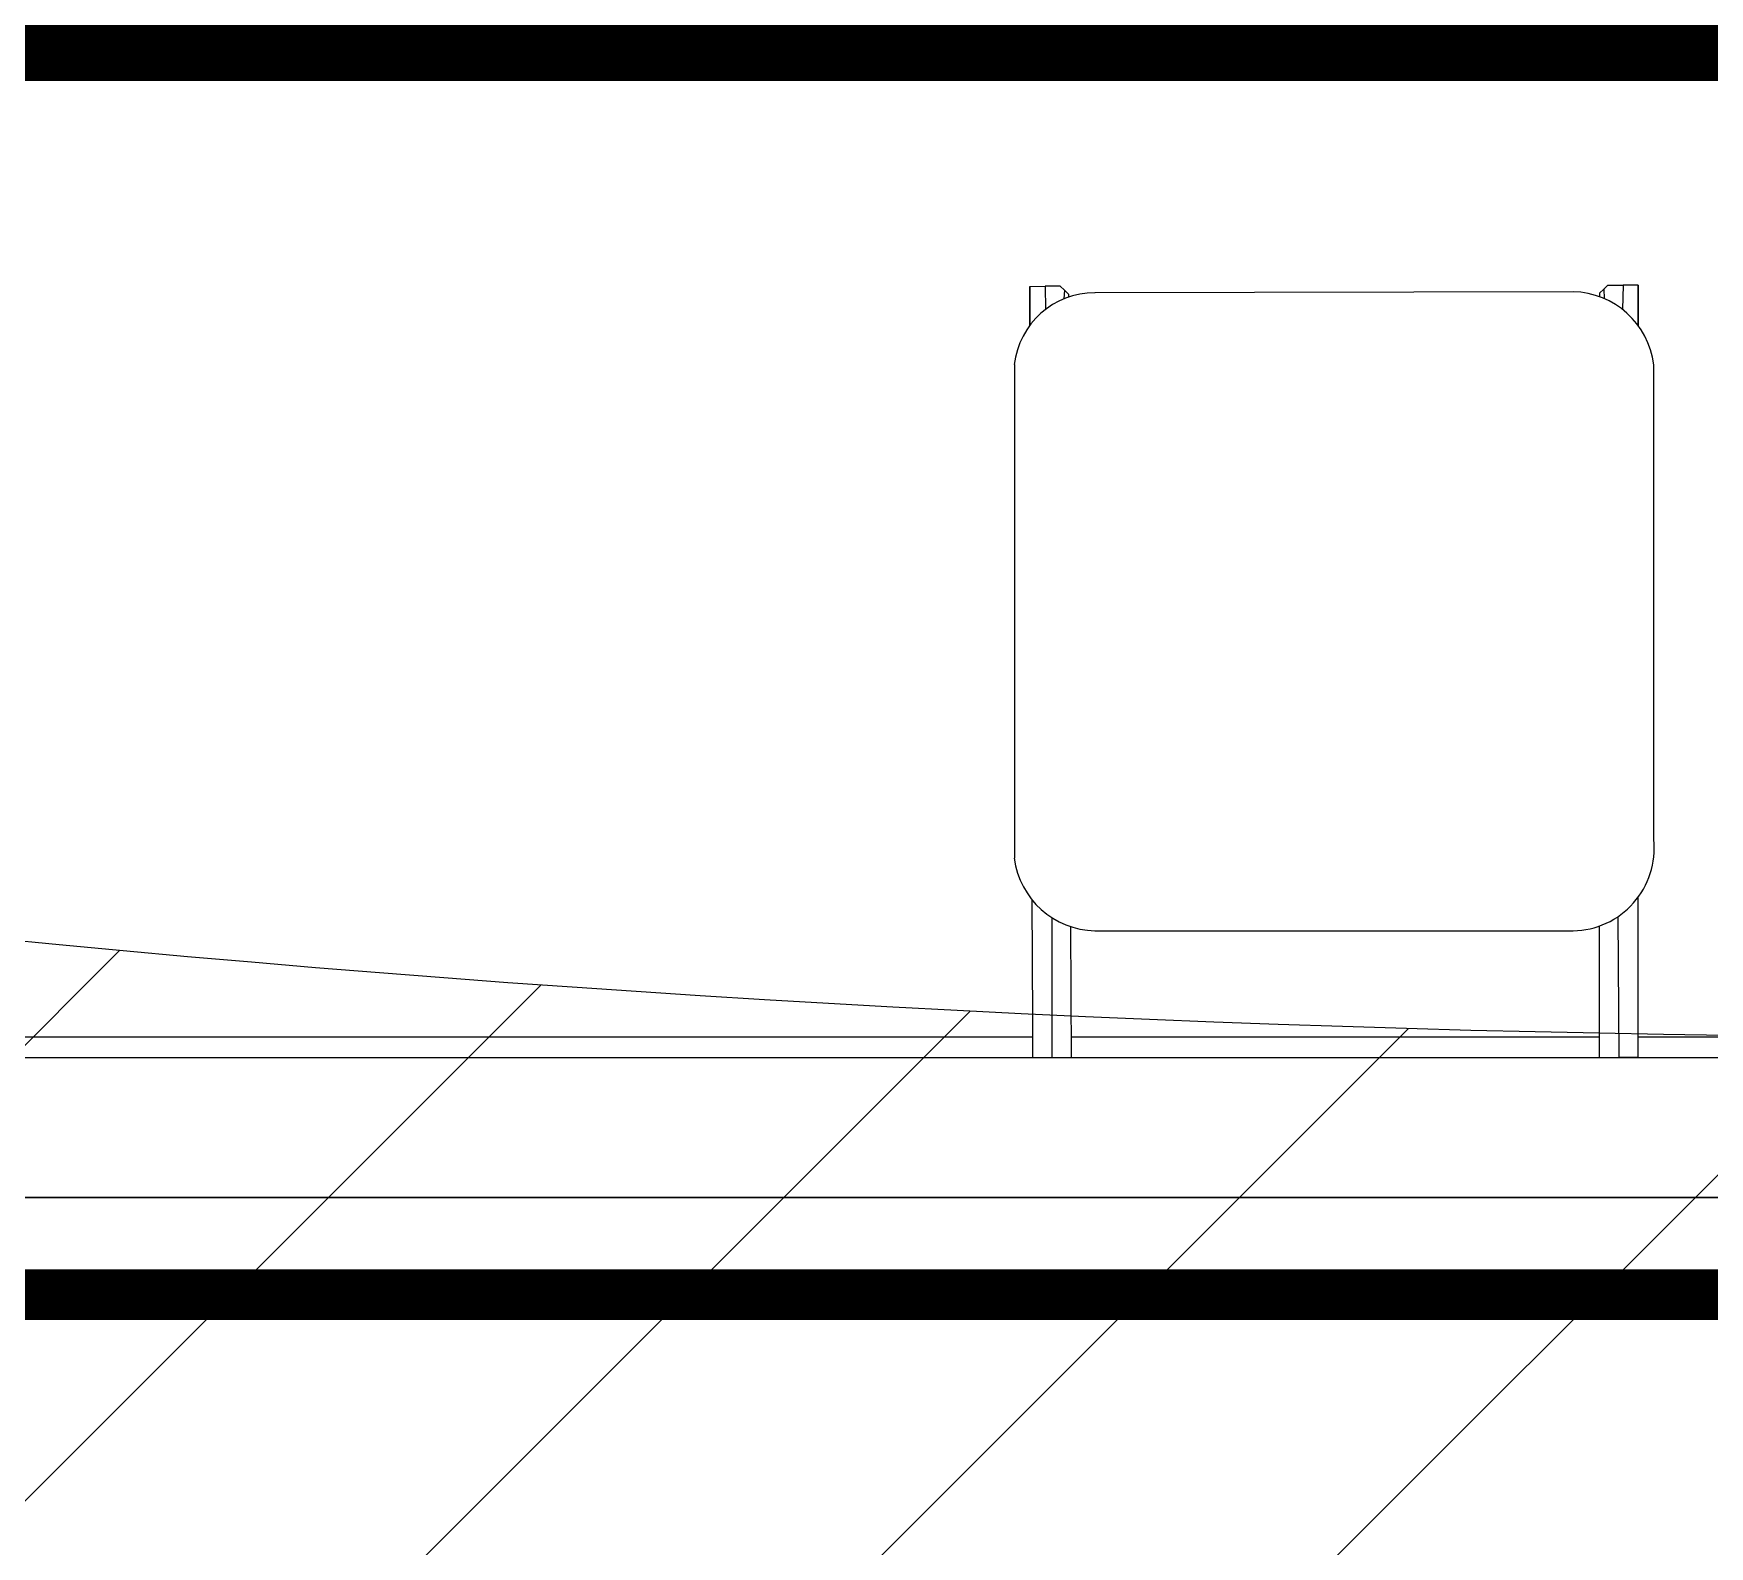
# Model space of a CAD drawing. Header units: millimetres. Extents: x -107267 to 109426, y -98906 to 83910.
# Drawn here: x -19149 to -17498, y -344 to 1147 of the extents above; entities that cross this region are included whole.
import ezdxf

# ---------------------------------------------------------------- set-up
doc = ezdxf.new("R2010")
doc.units = ezdxf.units.MM
doc.linetypes.add('ACAD_ISO10W100', pattern=[18, 12, -3, 0, -3])
doc.linetypes.add('ACAD_ISO12W100', pattern=[21, 12, -3, 0, -3, 0, -3])
for name, color, linetype in [('00 - ZONA DE PROTEÇÃO', 4, 'Continuous'), ('00 - Zona de proteção 2d', 4, 'Continuous'), ('Front View-MISC', 7, 'Continuous'), ('Front View-STEEL', 9, 'Continuous'), ('Top (Plan) View-MISC', 7, 'Continuous')]:
    doc.layers.add(name, color=color, linetype=linetype)
doc.layers.add('000-M3G-MALHA NOVA', color=5, linetype='ACAD_ISO10W100', lineweight=0)
doc.layers.add('00_m3g_spda_ater_cabo50', color=1, linetype='Continuous', lineweight=9)

# ---------------------------------------------------------------- blocks, each defined once
blk = doc.blocks.new('*U366')
at = {"layer": 'Top (Plan) View-MISC', "color": 0, "linetype": 'ByBlock', "lineweight": -2}
for p, q in [((-17631.9, 892.8), (-18103, 891.9)), ((-18182.5, 821), (-18182.5, 334.4)), ((-17552.5, 352.7), (-17552.5, 820.9)), ((-18103.1, 262.8), (-17632, 262.8))]:
    blk.add_line(p, q, dxfattribs=at)
for centre, radius, start, end in [((-18103.1, 811.9), 80, 89.9893, 173.4498), ((-17633.8, 810.9), 81.9, 7.0166, 88.7019), ((-17633.5, 344.3), 81.5, 271.0717, 5.9274), ((-18101.2, 344.8), 82, 187.2803, 268.705)]:
    blk.add_arc(centre, radius, start, end, dxfattribs=at)
blk = doc.blocks.new('*U367')
at = {"layer": 'Top (Plan) View-MISC', "color": 0, "linetype": 'ByBlock', "lineweight": -2}
for p, q in [((-17605.8, 891.4), (-17601.8, 895.4)), ((-17597.8, 899.4), (-17601.8, 895.4)), ((-17601.8, 895.4), (-17601.4, 886.1)), ((-17597.8, 899.4), (-17582.7, 899.4)), ((-17582.7, 899.4), (-17583.2, 875.3)), ((-17567.7, 899.4), (-17582.7, 899.4)), ((-17567.7, 899.4), (-17567.7, 859.3)), ((-17567.7, 899.4), (-17567.7, 859.3)), ((-17567.7, 859.3), (-17567.7, 899.4)), ((-17605.8, 891.4), (-17605.8, 887.9)), ((-17567.7, 176.2), (-17567.7, 296.3)), ((-17567.7, 176.2), (-17567.7, 296.3)), ((-17567.7, 176.2), (-17567.7, 296.3)), ((-17605.8, 138.1), (-17605.8, 267.7)), ((-17586.7, 138.1), (-17587.4, 277.1)), ((-17567.7, 138.1), (-17567.7, 176.2)), ((-17605.8, 138.1), (-17586.7, 138.1)), ((-17567.7, 138.1), (-17586.7, 138.1))]:
    blk.add_line(p, q, dxfattribs=at)
for points in [[(-17605.7, 138.1), (-17605.7, 138.1), (-17605.7, 138.1), (-17605.7, 138.1)], [(-17587.4, 138.1), (-17587.4, 138.1), (-17587.4, 138.1), (-17587.4, 138.1)], [(-17574, 138.1), (-17574, 138.1), (-17574, 138.1), (-17574, 138.1)], [(-17568.4, 138.1), (-17568.4, 138.1), (-17568.4, 138.1), (-17568.4, 138.1)]]:
    blk.add_open_spline(points, degree=3, dxfattribs=at)
blk = doc.blocks.new('*U368')
at = {"layer": 'Top (Plan) View-MISC', "color": 0, "linetype": 'ByBlock', "lineweight": -2}
for p, q in [((-18167.4, 898.1), (-18152.3, 898.2)), ((-18167.4, 898.1), (-18167.2, 859.6)), ((-18167.4, 898.1), (-18167.2, 859.6)), ((-18167.2, 859.6), (-18167.4, 898.1)), ((-18137.3, 898.3), (-18152.3, 898.2)), ((-18152.3, 898.2), (-18151.8, 875.3)), ((-18137.3, 898.3), (-18133.2, 894.3)), ((-18133.2, 894.3), (-18133.6, 885.8)), ((-18129.2, 890.3), (-18133.2, 894.3)), ((-18129.2, 890.3), (-18129.2, 887.5)), ((-18164.4, 175), (-18164.9, 293.2)), ((-18164.4, 175), (-18164.9, 293.2)), ((-18164.4, 175), (-18164.9, 293.2)), ((-18145.2, 138.1), (-18145.1, 275.6)), ((-18126.2, 138.1), (-18126.7, 266.9)), ((-18164.3, 138.1), (-18164.4, 175))]:
    blk.add_line(p, q, dxfattribs=at)
blk = doc.blocks.new('*U482')
at = {"layer": 'Top (Plan) View-MISC', "color": 0, "linetype": 'ByBlock', "lineweight": -2}
blk.add_line((-21187.7, 138.1), (23428.9, 138.1), dxfattribs=at)
blk = doc.blocks.new('*U1067')
at = {"layer": 'Top (Plan) View-MISC', "color": 0, "linetype": 'ByBlock', "lineweight": -2}
for p, q in [((-18164.4, 158.1), (-20964.8, 158.1)), ((-17605.8, 158.1), (-18126.3, 158.1)), ((23207.9, 158.1), (-17567.7, 158.1))]:
    blk.add_line(p, q, dxfattribs=at)
blk = doc.blocks.new('*U1219')
at = {"layer": 'Front View-MISC', "color": 0, "linetype": 'ByBlock', "lineweight": -2}
for p, q in [((-20087.7, 0, 0.9), (-20087.7, 0, 3201.1)), ((-18287.7, 0, 0.9), (-20087.7, 0, 0.9)), ((-20087.7, 0, 3201.1), (-18287.7, 0, 3201.1)), ((-18287.7, 0, 3201.1), (-18287.7, 0, 0.9))]:
    blk.add_line(p, q, dxfattribs=at)
blk = doc.blocks.new('*U1222')
at = {"layer": 'Front View-MISC', "color": 0, "linetype": 'ByBlock', "lineweight": -2}
for p, q in [((-21407.7, 0, 3450), (-13407.5, 0, 3450)), ((-21407.7, 0, 4300), (-13407.5, 0, 4300))]:
    blk.add_line(p, q, dxfattribs=at)
blk = doc.blocks.new('*U1223')
at = {"layer": 'Front View-MISC', "color": 0, "linetype": 'ByBlock', "lineweight": -2}
for p, q in [((-13089.6, 0), (-24352.8, 0)), ((-13089.6, 0, -100), (-24352.8, 0, -100))]:
    blk.add_line(p, q, dxfattribs=at)
blk = doc.blocks.new('*U1244')
at = {"layer": 'Front View-MISC', "color": 0, "linetype": 'ByBlock', "lineweight": -2}
for p, q in [((-20087.7, 0, 0.9), (-18287.7, 0, 0.9)), ((-20087.7, 0, 3202), (-20087.7, 0, 0.9)), ((-18287.7, 0, 3202), (-20087.7, 0, 3202)), ((-20010, 0, 2270.7), (-19235, 0, 2270.7)), ((-20010, 0, 1000.3), (-20010, 0, 2270.7)), ((-19235, 0, 1000.3), (-20010, 0, 1000.3)), ((-20010, 0, 950.3), (-19235, 0, 950.3)), ((-20010, 0, 150.3), (-20010, 0, 950.3)), ((-19235, 0, 150.3), (-20010, 0, 150.3)), ((-20010, 0, 2320.7), (-20010, 0, 3120.7)), ((-19235, 0, 2320.7), (-20010, 0, 2320.7)), ((-20010, 0, 3120.7), (-19235, 0, 3120.7)), ((-19235, 0, 2270.7), (-19235, 0, 1000.3)), ((-19235, 0, 950.3), (-19235, 0, 150.3)), ((-19235, 0, 3120.7), (-19235, 0, 2320.7)), ((-19140.4, 0, 2270.7), (-18365.4, 0, 2270.7)), ((-19140.4, 0, 1000.3), (-19140.4, 0, 2270.7)), ((-18365.4, 0, 1000.3), (-19140.4, 0, 1000.3)), ((-19140.4, 0, 3120.7), (-18365.4, 0, 3120.7)), ((-19140.4, 0, 2320.7), (-19140.4, 0, 3120.7)), ((-18365.4, 0, 2320.7), (-19140.4, 0, 2320.7)), ((-19140.4, 0, 950.3), (-18365.4, 0, 950.3)), ((-19140.4, 0, 150.3), (-19140.4, 0, 950.3)), ((-18365.4, 0, 150.3), (-19140.4, 0, 150.3)), ((-18365.4, 0, 2270.7), (-18365.4, 0, 1000.3)), ((-18365.4, 0, 3120.7), (-18365.4, 0, 2320.7)), ((-18365.4, 0, 950.3), (-18365.4, 0, 150.3)), ((-18287.7, 0, 0.9), (-18287.7, 0, 3202))]:
    blk.add_line(p, q, dxfattribs=at)
blk = doc.blocks.new('*U1245')
at = {"layer": 'Front View-STEEL', "color": 0, "linetype": 'ByBlock', "lineweight": -2}
for p, q in [((-18365.4, 0, 1009.6), (-19140.4, 0, 1009.6)), ((-18365.4, 0, 1019.2), (-19140.4, 0, 1019.2)), ((-18365.4, 0, 1028.7), (-19140.4, 0, 1028.7)), ((-18365.4, 0, 1038.2), (-19140.4, 0, 1038.2)), ((-18365.4, 0, 1047.8), (-19140.4, 0, 1047.8)), ((-18365.4, 0, 1057.3), (-19140.4, 0, 1057.3)), ((-18365.4, 0, 1066.8), (-19140.4, 0, 1066.8)), ((-18365.4, 0, 1076.3), (-19140.4, 0, 1076.3)), ((-18365.4, 0, 1085.8), (-19140.4, 0, 1085.8)), ((-18365.4, 0, 1095.4), (-19140.4, 0, 1095.4)), ((-18365.4, 0, 1104.9), (-19140.4, 0, 1104.9)), ((-18365.4, 0, 1114.4), (-19140.4, 0, 1114.4)), ((-18365.4, 0, 1124), (-19140.4, 0, 1124)), ((-18365.4, 0, 1133.5), (-19140.4, 0, 1133.5)), ((-18365.4, 0, 1143), (-19140.4, 0, 1143)), ((-18365.4, 0, 1152.5), (-19140.4, 0, 1152.5)), ((-18365.4, 0, 1162), (-19140.4, 0, 1162)), ((-18365.4, 0, 1171.6), (-19140.4, 0, 1171.6)), ((-18365.4, 0, 1181.1), (-19140.4, 0, 1181.1)), ((-18365.4, 0, 1190.6), (-19140.4, 0, 1190.6)), ((-18365.4, 0, 1200.2), (-19140.4, 0, 1200.2)), ((-18365.4, 0, 1209.7), (-19140.4, 0, 1209.7)), ((-18365.4, 0, 1219.2), (-19140.4, 0, 1219.2)), ((-18365.4, 0, 1228.7), (-19140.4, 0, 1228.7)), ((-18365.4, 0, 1238.2), (-19140.4, 0, 1238.2)), ((-18365.4, 0, 1247.8), (-19140.4, 0, 1247.8)), ((-18365.4, 0, 1257.3), (-19140.4, 0, 1257.3)), ((-18365.4, 0, 1266.8), (-19140.4, 0, 1266.8)), ((-18365.4, 0, 1276.3), (-19140.4, 0, 1276.3)), ((-18365.4, 0, 1285.9), (-19140.4, 0, 1285.9)), ((-18365.4, 0, 1295.4), (-19140.4, 0, 1295.4)), ((-18365.4, 0, 1304.9), (-19140.4, 0, 1304.9)), ((-18365.4, 0, 1314.5), (-19140.4, 0, 1314.5)), ((-18365.4, 0, 1324), (-19140.4, 0, 1324)), ((-18365.4, 0, 1333.5), (-19140.4, 0, 1333.5)), ((-18365.4, 0, 1343), (-19140.4, 0, 1343)), ((-18365.4, 0, 1352.5), (-19140.4, 0, 1352.5)), ((-18365.4, 0, 1362.1), (-19140.4, 0, 1362.1)), ((-18365.4, 0, 1371.6), (-19140.4, 0, 1371.6)), ((-18365.4, 0, 1381.1), (-19140.4, 0, 1381.1)), ((-18365.4, 0, 1390.7), (-19140.4, 0, 1390.7)), ((-18365.4, 0, 1400.2), (-19140.4, 0, 1400.2)), ((-18365.4, 0, 1409.7), (-19140.4, 0, 1409.7)), ((-18365.4, 0, 1419.2), (-19140.4, 0, 1419.2)), ((-18365.4, 0, 1428.8), (-19140.4, 0, 1428.8)), ((-18365.4, 0, 1438.3), (-19140.4, 0, 1438.3)), ((-18365.4, 0, 1447.8), (-19140.4, 0, 1447.8)), ((-18365.4, 0, 1457.3), (-19140.4, 0, 1457.3)), ((-18365.4, 0, 1466.8), (-19140.4, 0, 1466.8)), ((-18365.4, 0, 1476.4), (-19140.4, 0, 1476.4)), ((-18365.4, 0, 1485.9), (-19140.4, 0, 1485.9)), ((-18365.4, 0, 1495.4), (-19140.4, 0, 1495.4)), ((-18365.4, 0, 1505), (-19140.4, 0, 1505)), ((-18365.4, 0, 1514.5), (-19140.4, 0, 1514.5)), ((-18365.4, 0, 1524), (-19140.4, 0, 1524)), ((-18365.4, 0, 1533.5), (-19140.4, 0, 1533.5)), ((-18365.4, 0, 1543), (-19140.4, 0, 1543)), ((-18365.4, 0, 1552.6), (-19140.4, 0, 1552.6)), ((-18365.4, 0, 1562.1), (-19140.4, 0, 1562.1)), ((-18365.4, 0, 1571.6), (-19140.4, 0, 1571.6)), ((-18365.4, 0, 1581.2), (-19140.4, 0, 1581.2)), ((-18365.4, 0, 1590.7), (-19140.4, 0, 1590.7)), ((-18365.4, 0, 1600.2), (-19140.4, 0, 1600.2)), ((-18365.4, 0, 1609.7), (-19140.4, 0, 1609.7)), ((-18365.4, 0, 1619.2), (-19140.4, 0, 1619.2)), ((-18365.4, 0, 1628.8), (-19140.4, 0, 1628.8)), ((-18365.4, 0, 1638.3), (-19140.4, 0, 1638.3)), ((-18365.4, 0, 1647.8), (-19140.4, 0, 1647.8)), ((-18365.4, 0, 1657.3), (-19140.4, 0, 1657.3)), ((-18365.4, 0, 1666.9), (-19140.4, 0, 1666.9)), ((-18365.4, 0, 1676.4), (-19140.4, 0, 1676.4)), ((-18365.4, 0, 1685.9), (-19140.4, 0, 1685.9)), ((-18365.4, 0, 1695.5), (-19140.4, 0, 1695.5)), ((-18365.4, 0, 1705), (-19140.4, 0, 1705)), ((-18365.4, 0, 1714.5), (-19140.4, 0, 1714.5)), ((-18365.4, 0, 1724), (-19140.4, 0, 1724)), ((-18365.4, 0, 1733.5), (-19140.4, 0, 1733.5)), ((-18365.4, 0, 1743.1), (-19140.4, 0, 1743.1)), ((-18365.4, 0, 1752.6), (-19140.4, 0, 1752.6)), ((-18365.4, 0, 1762.1), (-19140.4, 0, 1762.1)), ((-18365.4, 0, 1771.7), (-19140.4, 0, 1771.7)), ((-18365.4, 0, 1781.2), (-19140.4, 0, 1781.2)), ((-18365.4, 0, 1790.7), (-19140.4, 0, 1790.7)), ((-18365.4, 0, 1800.2), (-19140.4, 0, 1800.2)), ((-18365.4, 0, 1809.8), (-19140.4, 0, 1809.8)), ((-18365.4, 0, 1819.3), (-19140.4, 0, 1819.3)), ((-18365.4, 0, 1828.8), (-19140.4, 0, 1828.8)), ((-18365.4, 0, 1838.3), (-19140.4, 0, 1838.3)), ((-18365.4, 0, 1847.8), (-19140.4, 0, 1847.8)), ((-18365.4, 0, 1857.4), (-19140.4, 0, 1857.4)), ((-18365.4, 0, 1866.9), (-19140.4, 0, 1866.9)), ((-18365.4, 0, 1876.4), (-19140.4, 0, 1876.4)), ((-18365.4, 0, 1886), (-19140.4, 0, 1886)), ((-18365.4, 0, 1895.5), (-19140.4, 0, 1895.5)), ((-18365.4, 0, 1905), (-19140.4, 0, 1905)), ((-18365.4, 0, 1914.5), (-19140.4, 0, 1914.5)), ((-18365.4, 0, 1924), (-19140.4, 0, 1924)), ((-18365.4, 0, 1933.6), (-19140.4, 0, 1933.6)), ((-18365.4, 0, 1943.1), (-19140.4, 0, 1943.1)), ((-18365.4, 0, 1952.6), (-19140.4, 0, 1952.6)), ((-18365.4, 0, 1962.2), (-19140.4, 0, 1962.2)), ((-18365.4, 0, 1971.7), (-19140.4, 0, 1971.7)), ((-18365.4, 0, 1981.2), (-19140.4, 0, 1981.2)), ((-18365.4, 0, 1990.7), (-19140.4, 0, 1990.7)), ((-18365.4, 0, 2000.2), (-19140.4, 0, 2000.2)), ((-18365.4, 0, 2009.8), (-19140.4, 0, 2009.8)), ((-18365.4, 0, 2019.3), (-19140.4, 0, 2019.3)), ((-18365.4, 0, 2028.8), (-19140.4, 0, 2028.8)), ((-18365.4, 0, 2038.3), (-19140.4, 0, 2038.3)), ((-18365.4, 0, 2047.9), (-19140.4, 0, 2047.9)), ((-18365.4, 0, 2057.4), (-19140.4, 0, 2057.4)), ((-18365.4, 0, 2066.9), (-19140.4, 0, 2066.9)), ((-18365.4, 0, 2076.4), (-19140.4, 0, 2076.4)), ((-18365.4, 0, 2086), (-19140.4, 0, 2086)), ((-18365.4, 0, 2095.5), (-19140.4, 0, 2095.5)), ((-18365.4, 0, 2105), (-19140.4, 0, 2105)), ((-18365.4, 0, 2114.6), (-19140.4, 0, 2114.6)), ((-18365.4, 0, 2124.1), (-19140.4, 0, 2124.1)), ((-18365.4, 0, 2133.6), (-19140.4, 0, 2133.6)), ((-18365.4, 0, 2143.1), (-19140.4, 0, 2143.1)), ((-18365.4, 0, 2152.7), (-19140.4, 0, 2152.7)), ((-18365.4, 0, 2162.2), (-19140.4, 0, 2162.2)), ((-18365.4, 0, 2171.7), (-19140.4, 0, 2171.7)), ((-18365.4, 0, 2181.2), (-19140.4, 0, 2181.2)), ((-18365.4, 0, 2190.8), (-19140.4, 0, 2190.8)), ((-18365.4, 0, 2200.3), (-19140.4, 0, 2200.3)), ((-18365.4, 0, 2209.8), (-19140.4, 0, 2209.8)), ((-18365.4, 0, 2219.3), (-19140.4, 0, 2219.3)), ((-18365.4, 0, 2228.8), (-19140.4, 0, 2228.8)), ((-18365.4, 0, 2238.4), (-19140.4, 0, 2238.4)), ((-18365.4, 0, 2247.9), (-19140.4, 0, 2247.9)), ((-18365.4, 0, 2257.4), (-19140.4, 0, 2257.4)), ((-18365.4, 0, 2266.9), (-19140.4, 0, 2266.9)), ((-19135.7, 0, 1000.3), (-19135.7, 0, 2270.7)), ((-19126.2, 0, 1000.3), (-19126.2, 0, 2270.7)), ((-19116.7, 0, 1000.3), (-19116.7, 0, 2270.7)), ((-19107.2, 0, 1000.3), (-19107.2, 0, 2270.7)), ((-19097.6, 0, 1000.3), (-19097.6, 0, 2270.7)), ((-19088.1, 0, 1000.3), (-19088.1, 0, 2270.7)), ((-19078.6, 0, 1000.3), (-19078.6, 0, 2270.7)), ((-19069, 0, 1000.3), (-19069, 0, 2270.7)), ((-19059.5, 0, 1000.3), (-19059.5, 0, 2270.7)), ((-19050, 0, 1000.3), (-19050, 0, 2270.7)), ((-19040.5, 0, 1000.3), (-19040.5, 0, 2270.7)), ((-19031, 0, 1000.3), (-19031, 0, 2270.7)), ((-19021.4, 0, 1000.3), (-19021.4, 0, 2270.7)), ((-19011.9, 0, 1000.3), (-19011.9, 0, 2270.7)), ((-19002.4, 0, 1000.3), (-19002.4, 0, 2270.7)), ((-18992.8, 0, 1000.3), (-18992.8, 0, 2270.7)), ((-18983.3, 0, 1000.3), (-18983.3, 0, 2270.7)), ((-18973.8, 0, 1000.3), (-18973.8, 0, 2270.7)), ((-18964.3, 0, 1000.3), (-18964.3, 0, 2270.7)), ((-18954.8, 0, 1000.3), (-18954.8, 0, 2270.7)), ((-18945.2, 0, 1000.3), (-18945.2, 0, 2270.7)), ((-18935.7, 0, 1000.3), (-18935.7, 0, 2270.7)), ((-18926.2, 0, 1000.3), (-18926.2, 0, 2270.7)), ((-18916.7, 0, 1000.3), (-18916.7, 0, 2270.7)), ((-18907.1, 0, 1000.3), (-18907.1, 0, 2270.7)), ((-18897.6, 0, 1000.3), (-18897.6, 0, 2270.7)), ((-18888.1, 0, 1000.3), (-18888.1, 0, 2270.7)), ((-18878.5, 0, 1000.3), (-18878.5, 0, 2270.7)), ((-18869, 0, 1000.3), (-18869, 0, 2270.7)), ((-18859.5, 0, 1000.3), (-18859.5, 0, 2270.7)), ((-18850, 0, 1000.3), (-18850, 0, 2270.7)), ((-18840.5, 0, 1000.3), (-18840.5, 0, 2270.7)), ((-18830.9, 0, 1000.3), (-18830.9, 0, 2270.7)), ((-18821.4, 0, 1000.3), (-18821.4, 0, 2270.7)), ((-18811.9, 0, 1000.3), (-18811.9, 0, 2270.7)), ((-18802.3, 0, 1000.3), (-18802.3, 0, 2270.7)), ((-18792.8, 0, 1000.3), (-18792.8, 0, 2270.7)), ((-18783.3, 0, 1000.3), (-18783.3, 0, 2270.7)), ((-18773.8, 0, 1000.3), (-18773.8, 0, 2270.7)), ((-18764.2, 0, 1000.3), (-18764.2, 0, 2270.7)), ((-18754.7, 0, 1000.3), (-18754.7, 0, 2270.7)), ((-18745.2, 0, 1000.3), (-18745.2, 0, 2270.7)), ((-18735.7, 0, 1000.3), (-18735.7, 0, 2270.7)), ((-18726.2, 0, 1000.3), (-18726.2, 0, 2270.7)), ((-18716.6, 0, 1000.3), (-18716.6, 0, 2270.7)), ((-18707.1, 0, 1000.3), (-18707.1, 0, 2270.7)), ((-18697.6, 0, 1000.3), (-18697.6, 0, 2270.7)), ((-18688, 0, 1000.3), (-18688, 0, 2270.7)), ((-18678.5, 0, 1000.3), (-18678.5, 0, 2270.7)), ((-18669, 0, 1000.3), (-18669, 0, 2270.7)), ((-18659.5, 0, 1000.3), (-18659.5, 0, 2270.7)), ((-18650, 0, 1000.3), (-18650, 0, 2270.7)), ((-18640.4, 0, 1000.3), (-18640.4, 0, 2270.7)), ((-18630.9, 0, 1000.3), (-18630.9, 0, 2270.7)), ((-18621.4, 0, 1000.3), (-18621.4, 0, 2270.7)), ((-18611.8, 0, 1000.3), (-18611.8, 0, 2270.7)), ((-18602.3, 0, 1000.3), (-18602.3, 0, 2270.7)), ((-18592.8, 0, 1000.3), (-18592.8, 0, 2270.7)), ((-18583.3, 0, 1000.3), (-18583.3, 0, 2270.7)), ((-18573.8, 0, 1000.3), (-18573.8, 0, 2270.7)), ((-18564.2, 0, 1000.3), (-18564.2, 0, 2270.7)), ((-18554.7, 0, 1000.3), (-18554.7, 0, 2270.7)), ((-18545.2, 0, 1000.3), (-18545.2, 0, 2270.7)), ((-18535.7, 0, 1000.3), (-18535.7, 0, 2270.7)), ((-18526.1, 0, 1000.3), (-18526.1, 0, 2270.7)), ((-18516.6, 0, 1000.3), (-18516.6, 0, 2270.7)), ((-18507.1, 0, 1000.3), (-18507.1, 0, 2270.7)), ((-18497.5, 0, 1000.3), (-18497.5, 0, 2270.7)), ((-18488, 0, 1000.3), (-18488, 0, 2270.7)), ((-18478.5, 0, 1000.3), (-18478.5, 0, 2270.7)), ((-18469, 0, 1000.3), (-18469, 0, 2270.7)), ((-18459.5, 0, 1000.3), (-18459.5, 0, 2270.7)), ((-18449.9, 0, 1000.3), (-18449.9, 0, 2270.7)), ((-18440.4, 0, 1000.3), (-18440.4, 0, 2270.7)), ((-18430.9, 0, 1000.3), (-18430.9, 0, 2270.7)), ((-18421.3, 0, 1000.3), (-18421.3, 0, 2270.7)), ((-18411.8, 0, 1000.3), (-18411.8, 0, 2270.7)), ((-18402.3, 0, 1000.3), (-18402.3, 0, 2270.7)), ((-18392.8, 0, 1000.3), (-18392.8, 0, 2270.7)), ((-18383.2, 0, 1000.3), (-18383.2, 0, 2270.7)), ((-18373.7, 0, 1000.3), (-18373.7, 0, 2270.7))]:
    blk.add_line(p, q, dxfattribs=at)
blk = doc.blocks.new('*U1246')
at = {"layer": 'Front View-STEEL', "color": 0, "linetype": 'ByBlock', "lineweight": -2}
for p, q in [((-18365.4, 0, 152.4), (-19140.4, 0, 152.4)), ((-18365.4, 0, 161.9), (-19140.4, 0, 161.9)), ((-18365.4, 0, 171.4), (-19140.4, 0, 171.4)), ((-18365.4, 0, 181), (-19140.4, 0, 181)), ((-18365.4, 0, 190.5), (-19140.4, 0, 190.5)), ((-18365.4, 0, 200), (-19140.4, 0, 200)), ((-18365.4, 0, 209.6), (-19140.4, 0, 209.6)), ((-18365.4, 0, 219.1), (-19140.4, 0, 219.1)), ((-18365.4, 0, 228.6), (-19140.4, 0, 228.6)), ((-18365.4, 0, 238.1), (-19140.4, 0, 238.1)), ((-18365.4, 0, 247.7), (-19140.4, 0, 247.7)), ((-18365.4, 0, 257.2), (-19140.4, 0, 257.2)), ((-18365.4, 0, 266.7), (-19140.4, 0, 266.7)), ((-18365.4, 0, 276.2), (-19140.4, 0, 276.2)), ((-18365.4, 0, 285.7), (-19140.4, 0, 285.7)), ((-18365.4, 0, 295.3), (-19140.4, 0, 295.3)), ((-18365.4, 0, 304.8), (-19140.4, 0, 304.8)), ((-18365.4, 0, 314.3), (-19140.4, 0, 314.3)), ((-18365.4, 0, 323.9), (-19140.4, 0, 323.9)), ((-18365.4, 0, 333.4), (-19140.4, 0, 333.4)), ((-18365.4, 0, 342.9), (-19140.4, 0, 342.9)), ((-18365.4, 0, 352.4), (-19140.4, 0, 352.4)), ((-18365.4, 0, 361.9), (-19140.4, 0, 361.9)), ((-18365.4, 0, 371.5), (-19140.4, 0, 371.5)), ((-18365.4, 0, 381), (-19140.4, 0, 381)), ((-18365.4, 0, 390.5), (-19140.4, 0, 390.5)), ((-18365.4, 0, 400.1), (-19140.4, 0, 400.1)), ((-18365.4, 0, 409.6), (-19140.4, 0, 409.6)), ((-18365.4, 0, 419.1), (-19140.4, 0, 419.1)), ((-18365.4, 0, 428.6), (-19140.4, 0, 428.6)), ((-18365.4, 0, 438.1), (-19140.4, 0, 438.1)), ((-18365.4, 0, 447.7), (-19140.4, 0, 447.7)), ((-18365.4, 0, 457.2), (-19140.4, 0, 457.2)), ((-18365.4, 0, 466.7), (-19140.4, 0, 466.7)), ((-18365.4, 0, 476.2), (-19140.4, 0, 476.2)), ((-18365.4, 0, 485.8), (-19140.4, 0, 485.8)), ((-18365.4, 0, 495.3), (-19140.4, 0, 495.3)), ((-18365.4, 0, 504.8), (-19140.4, 0, 504.8)), ((-18365.4, 0, 514.3), (-19140.4, 0, 514.3)), ((-18365.4, 0, 523.9), (-19140.4, 0, 523.9)), ((-18365.4, 0, 533.4), (-19140.4, 0, 533.4)), ((-18365.4, 0, 542.9), (-19140.4, 0, 542.9)), ((-18365.4, 0, 552.4), (-19140.4, 0, 552.4)), ((-18365.4, 0, 562), (-19140.4, 0, 562)), ((-18365.4, 0, 571.5), (-19140.4, 0, 571.5)), ((-18365.4, 0, 581), (-19140.4, 0, 581)), ((-18365.4, 0, 590.5), (-19140.4, 0, 590.5)), ((-18365.4, 0, 600.1), (-19140.4, 0, 600.1)), ((-18365.4, 0, 609.6), (-19140.4, 0, 609.6)), ((-18365.4, 0, 619.1), (-19140.4, 0, 619.1)), ((-18365.4, 0, 628.6), (-19140.4, 0, 628.6)), ((-18365.4, 0, 638.2), (-19140.4, 0, 638.2)), ((-18365.4, 0, 647.7), (-19140.4, 0, 647.7)), ((-18365.4, 0, 657.2), (-19140.4, 0, 657.2)), ((-18365.4, 0, 666.7), (-19140.4, 0, 666.7)), ((-18365.4, 0, 676.3), (-19140.4, 0, 676.3)), ((-18365.4, 0, 685.8), (-19140.4, 0, 685.8)), ((-18365.4, 0, 695.3), (-19140.4, 0, 695.3)), ((-18365.4, 0, 704.8), (-19140.4, 0, 704.8)), ((-18365.4, 0, 714.4), (-19140.4, 0, 714.4)), ((-18365.4, 0, 723.9), (-19140.4, 0, 723.9)), ((-18365.4, 0, 733.4), (-19140.4, 0, 733.4)), ((-18365.4, 0, 742.9), (-19140.4, 0, 742.9)), ((-18365.4, 0, 752.5), (-19140.4, 0, 752.5)), ((-18365.4, 0, 762), (-19140.4, 0, 762)), ((-18365.4, 0, 771.5), (-19140.4, 0, 771.5)), ((-18365.4, 0, 781), (-19140.4, 0, 781)), ((-18365.4, 0, 790.6), (-19140.4, 0, 790.6)), ((-18365.4, 0, 800.1), (-19140.4, 0, 800.1)), ((-18365.4, 0, 809.6), (-19140.4, 0, 809.6)), ((-18365.4, 0, 819.1), (-19140.4, 0, 819.1)), ((-18365.4, 0, 828.7), (-19140.4, 0, 828.7)), ((-18365.4, 0, 838.2), (-19140.4, 0, 838.2)), ((-18365.4, 0, 847.7), (-19140.4, 0, 847.7)), ((-18365.4, 0, 857.2), (-19140.4, 0, 857.2)), ((-18365.4, 0, 866.8), (-19140.4, 0, 866.8)), ((-18365.4, 0, 876.3), (-19140.4, 0, 876.3)), ((-18365.4, 0, 885.8), (-19140.4, 0, 885.8)), ((-18365.4, 0, 895.3), (-19140.4, 0, 895.3)), ((-18365.4, 0, 904.9), (-19140.4, 0, 904.9)), ((-18365.4, 0, 914.4), (-19140.4, 0, 914.4)), ((-18365.4, 0, 923.9), (-19140.4, 0, 923.9)), ((-18365.4, 0, 933.4), (-19140.4, 0, 933.4)), ((-18365.4, 0, 943), (-19140.4, 0, 943)), ((-19135.7, 0, 150.3), (-19135.7, 0, 950.3)), ((-19126.2, 0, 150.3), (-19126.2, 0, 950.3)), ((-19116.7, 0, 150.3), (-19116.7, 0, 950.3)), ((-19107.2, 0, 150.3), (-19107.2, 0, 950.3)), ((-19097.6, 0, 150.3), (-19097.6, 0, 950.3)), ((-19088.1, 0, 150.3), (-19088.1, 0, 950.3)), ((-19078.6, 0, 150.3), (-19078.6, 0, 950.3)), ((-19069, 0, 150.3), (-19069, 0, 950.3)), ((-19059.5, 0, 150.3), (-19059.5, 0, 950.3)), ((-19050, 0, 150.3), (-19050, 0, 950.3)), ((-19040.5, 0, 150.3), (-19040.5, 0, 950.3)), ((-19031, 0, 150.3), (-19031, 0, 950.3)), ((-19021.4, 0, 150.3), (-19021.4, 0, 950.3)), ((-19011.9, 0, 150.3), (-19011.9, 0, 950.3)), ((-19002.4, 0, 150.3), (-19002.4, 0, 950.3)), ((-18992.8, 0, 150.3), (-18992.8, 0, 950.3)), ((-18983.3, 0, 150.3), (-18983.3, 0, 950.3)), ((-18973.8, 0, 150.3), (-18973.8, 0, 950.3)), ((-18964.3, 0, 150.3), (-18964.3, 0, 950.3)), ((-18954.8, 0, 150.3), (-18954.8, 0, 950.3)), ((-18945.2, 0, 150.3), (-18945.2, 0, 950.3)), ((-18935.7, 0, 150.3), (-18935.7, 0, 950.3)), ((-18926.2, 0, 150.3), (-18926.2, 0, 950.3)), ((-18916.7, 0, 150.3), (-18916.7, 0, 950.3)), ((-18907.1, 0, 150.3), (-18907.1, 0, 950.3)), ((-18897.6, 0, 150.3), (-18897.6, 0, 950.3)), ((-18888.1, 0, 150.3), (-18888.1, 0, 950.3)), ((-18878.5, 0, 150.3), (-18878.5, 0, 950.3)), ((-18869, 0, 150.3), (-18869, 0, 950.3)), ((-18859.5, 0, 150.3), (-18859.5, 0, 950.3)), ((-18850, 0, 150.3), (-18850, 0, 950.3)), ((-18840.5, 0, 150.3), (-18840.5, 0, 950.3)), ((-18830.9, 0, 150.3), (-18830.9, 0, 950.3)), ((-18821.4, 0, 150.3), (-18821.4, 0, 950.3)), ((-18811.9, 0, 150.3), (-18811.9, 0, 950.3)), ((-18802.3, 0, 150.3), (-18802.3, 0, 950.3)), ((-18792.8, 0, 150.3), (-18792.8, 0, 950.3)), ((-18783.3, 0, 150.3), (-18783.3, 0, 950.3)), ((-18773.8, 0, 150.3), (-18773.8, 0, 950.3)), ((-18764.2, 0, 150.3), (-18764.2, 0, 950.3)), ((-18754.7, 0, 150.3), (-18754.7, 0, 950.3)), ((-18745.2, 0, 150.3), (-18745.2, 0, 950.3)), ((-18735.7, 0, 150.3), (-18735.7, 0, 950.3)), ((-18726.2, 0, 150.3), (-18726.2, 0, 950.3)), ((-18716.6, 0, 150.3), (-18716.6, 0, 950.3)), ((-18707.1, 0, 150.3), (-18707.1, 0, 950.3)), ((-18697.6, 0, 150.3), (-18697.6, 0, 950.3)), ((-18688, 0, 150.3), (-18688, 0, 950.3)), ((-18678.5, 0, 150.3), (-18678.5, 0, 950.3)), ((-18669, 0, 150.3), (-18669, 0, 950.3)), ((-18659.5, 0, 150.3), (-18659.5, 0, 950.3)), ((-18650, 0, 150.3), (-18650, 0, 950.3)), ((-18640.4, 0, 150.3), (-18640.4, 0, 950.3)), ((-18630.9, 0, 150.3), (-18630.9, 0, 950.3)), ((-18621.4, 0, 150.3), (-18621.4, 0, 950.3)), ((-18611.8, 0, 150.3), (-18611.8, 0, 950.3)), ((-18602.3, 0, 150.3), (-18602.3, 0, 950.3)), ((-18592.8, 0, 150.3), (-18592.8, 0, 950.3)), ((-18583.3, 0, 150.3), (-18583.3, 0, 950.3)), ((-18573.8, 0, 150.3), (-18573.8, 0, 950.3)), ((-18564.2, 0, 150.3), (-18564.2, 0, 950.3)), ((-18554.7, 0, 150.3), (-18554.7, 0, 950.3)), ((-18545.2, 0, 150.3), (-18545.2, 0, 950.3)), ((-18535.7, 0, 150.3), (-18535.7, 0, 950.3)), ((-18526.1, 0, 150.3), (-18526.1, 0, 950.3)), ((-18516.6, 0, 150.3), (-18516.6, 0, 950.3)), ((-18507.1, 0, 150.3), (-18507.1, 0, 950.3)), ((-18497.5, 0, 150.3), (-18497.5, 0, 950.3)), ((-18488, 0, 150.3), (-18488, 0, 950.3)), ((-18478.5, 0, 150.3), (-18478.5, 0, 950.3)), ((-18469, 0, 150.3), (-18469, 0, 950.3)), ((-18459.5, 0, 150.3), (-18459.5, 0, 950.3)), ((-18449.9, 0, 150.3), (-18449.9, 0, 950.3)), ((-18440.4, 0, 150.3), (-18440.4, 0, 950.3)), ((-18430.9, 0, 150.3), (-18430.9, 0, 950.3)), ((-18421.3, 0, 150.3), (-18421.3, 0, 950.3)), ((-18411.8, 0, 150.3), (-18411.8, 0, 950.3)), ((-18402.3, 0, 150.3), (-18402.3, 0, 950.3)), ((-18392.8, 0, 150.3), (-18392.8, 0, 950.3)), ((-18383.2, 0, 150.3), (-18383.2, 0, 950.3)), ((-18373.7, 0, 150.3), (-18373.7, 0, 950.3))]:
    blk.add_line(p, q, dxfattribs=at)
blk = doc.blocks.new('*U1306')
at = {"layer": 'Front View-MISC', "color": 0, "linetype": 'ByBlock', "lineweight": -2}
for p, q in [((-19157.5, 0, 5158), (-19116.8, 0, 5158)), ((-19095.6, 0, 5158), (-19054.9, 0, 5158)), ((-19033.7, 0, 5158), (-18993, 0, 5158)), ((-18971.8, 0, 5158), (-18931.1, 0, 5158)), ((-18909.9, 0, 5158), (-18869.2, 0, 5158)), ((-18848, 0, 5158), (-18807.3, 0, 5158)), ((-18786.1, 0, 5158), (-18745.4, 0, 5158)), ((-18724.2, 0, 5158), (-18683.5, 0, 5158)), ((-18662.3, 0, 5158), (-18621.6, 0, 5158)), ((-18600.4, 0, 5158), (-18559.7, 0, 5158)), ((-18538.5, 0, 5158), (-18497.8, 0, 5158)), ((-18476.6, 0, 5158), (-18435.9, 0, 5158)), ((-18414.7, 0, 5158), (-18374, 0, 5158)), ((-18352.8, 0, 5158), (-18312.1, 0, 5158)), ((-18290.9, 0, 5158), (-18250.2, 0, 5158)), ((-18229, 0, 5158), (-18188.3, 0, 5158)), ((-18167.1, 0, 5158), (-18126.4, 0, 5158)), ((-18105.2, 0, 5158), (-18064.5, 0, 5158)), ((-18043.3, 0, 5158), (-18002.6, 0, 5158)), ((-17981.4, 0, 5158), (-17940.7, 0, 5158)), ((-17919.5, 0, 5158), (-17878.8, 0, 5158)), ((-17857.6, 0, 5158), (-17816.9, 0, 5158)), ((-17795.7, 0, 5158), (-17755, 0, 5158)), ((-17733.8, 0, 5158), (-17693.1, 0, 5158)), ((-17671.9, 0, 5158), (-17631.2, 0, 5158)), ((-17610, 0, 5158), (-17569.3, 0, 5158)), ((-17548.1, 0, 5158), (-17507.4, 0, 5158))]:
    blk.add_line(p, q, dxfattribs=at)
blk = doc.blocks.new('*U1308')
at = {"layer": 'Front View-MISC', "color": 0, "linetype": 'ByBlock', "lineweight": -2}
for p, q in [((-21187.7, 0, 4300), (-13407.5, 0, 4300)), ((-21187.7, 0, 4920.1), (-13407.5, 0, 4920.1))]:
    blk.add_line(p, q, dxfattribs=at)
blk = doc.blocks.new('*U1891')
at = {"layer": 'Front View-MISC', "color": 0, "linetype": 'ByBlock', "lineweight": -2}
for p, q in [((-19116.8, 0, 5166.4), (-19116.8, 0, 4920.1)), ((-19116.8, 0, 5166.4), (-19095.6, 0, 5166.4)), ((-19095.6, 0, 5166.4), (-19095.6, 0, 4920.1)), ((-19054.9, 0, 5166.4), (-19033.7, 0, 5166.4)), ((-19054.9, 0, 5166.4), (-19054.9, 0, 4920.1)), ((-19033.7, 0, 5166.4), (-19033.7, 0, 4920.1)), ((-18993, 0, 5166.4), (-18993, 0, 4920.1)), ((-18993, 0, 5166.4), (-18971.8, 0, 5166.4)), ((-18971.8, 0, 5166.4), (-18971.8, 0, 4920.1)), ((-18931.1, 0, 5166.4), (-18909.9, 0, 5166.4)), ((-18931.1, 0, 5166.4), (-18931.1, 0, 4920.1)), ((-18909.9, 0, 5166.4), (-18909.9, 0, 4920.1)), ((-18869.2, 0, 5166.4), (-18848, 0, 5166.4)), ((-18869.2, 0, 5166.4), (-18869.2, 0, 4920.1)), ((-18848, 0, 5166.4), (-18848, 0, 4920.1)), ((-18807.3, 0, 5166.4), (-18807.3, 0, 4920.1)), ((-18807.3, 0, 5166.4), (-18786.1, 0, 5166.4)), ((-18786.1, 0, 5166.4), (-18786.1, 0, 4920.1)), ((-18745.4, 0, 5166.4), (-18724.2, 0, 5166.4)), ((-18745.4, 0, 5166.4), (-18745.4, 0, 4920.1)), ((-18724.2, 0, 5166.4), (-18724.2, 0, 4920.1)), ((-18683.5, 0, 5166.4), (-18662.3, 0, 5166.4)), ((-18683.5, 0, 5166.4), (-18683.5, 0, 4920.1)), ((-18662.3, 0, 5166.4), (-18662.3, 0, 4920.1)), ((-18621.6, 0, 5166.4), (-18600.4, 0, 5166.4)), ((-18621.6, 0, 5166.4), (-18621.6, 0, 4920.1)), ((-18600.4, 0, 5166.4), (-18600.4, 0, 4920.1)), ((-18559.7, 0, 5166.4), (-18559.7, 0, 4920.1)), ((-18559.7, 0, 5166.4), (-18538.5, 0, 5166.4)), ((-18538.5, 0, 5166.4), (-18538.5, 0, 4920.1)), ((-18497.8, 0, 5166.4), (-18476.6, 0, 5166.4)), ((-18497.8, 0, 5166.4), (-18497.8, 0, 4920.1)), ((-18476.6, 0, 5166.4), (-18476.6, 0, 4920.1)), ((-18435.9, 0, 5166.4), (-18414.7, 0, 5166.4)), ((-18435.9, 0, 5166.4), (-18435.9, 0, 4920.1)), ((-18414.7, 0, 5166.4), (-18414.7, 0, 4920.1)), ((-18374, 0, 5166.4), (-18352.8, 0, 5166.4)), ((-18374, 0, 5166.4), (-18374, 0, 4920.1)), ((-18352.8, 0, 5166.4), (-18352.8, 0, 4920.1)), ((-18312.1, 0, 5166.4), (-18290.9, 0, 5166.4)), ((-18312.1, 0, 5166.4), (-18312.1, 0, 4920.1)), ((-18290.9, 0, 5166.4), (-18290.9, 0, 4920.1)), ((-18250.2, 0, 5166.4), (-18250.2, 0, 4920.1)), ((-18250.2, 0, 5166.4), (-18229, 0, 5166.4)), ((-18229, 0, 5166.4), (-18229, 0, 4920.1)), ((-18188.3, 0, 5166.4), (-18188.3, 0, 4920.1)), ((-18188.3, 0, 5166.4), (-18167.1, 0, 5166.4)), ((-18167.1, 0, 5166.4), (-18167.1, 0, 4920.1)), ((-18126.4, 0, 5166.4), (-18126.4, 0, 4920.1)), ((-18126.4, 0, 5166.4), (-18105.2, 0, 5166.4)), ((-18105.2, 0, 5166.4), (-18105.2, 0, 4920.1)), ((-18064.5, 0, 5166.4), (-18064.5, 0, 4920.1)), ((-18064.5, 0, 5166.4), (-18043.3, 0, 5166.4)), ((-18043.3, 0, 5166.4), (-18043.3, 0, 4920.1)), ((-18002.6, 0, 5166.4), (-18002.6, 0, 4920.1)), ((-18002.6, 0, 5166.4), (-17981.4, 0, 5166.4)), ((-17981.4, 0, 5166.4), (-17981.4, 0, 4920.1)), ((-17940.7, 0, 5166.4), (-17940.7, 0, 4920.1)), ((-17940.7, 0, 5166.4), (-17919.5, 0, 5166.4)), ((-17919.5, 0, 5166.4), (-17919.5, 0, 4920.1)), ((-17878.8, 0, 5166.4), (-17857.6, 0, 5166.4)), ((-17878.8, 0, 5166.4), (-17878.8, 0, 4920.1)), ((-17857.6, 0, 5166.4), (-17857.6, 0, 4920.1)), ((-17816.9, 0, 5166.4), (-17816.9, 0, 4920.1)), ((-17816.9, 0, 5166.4), (-17795.7, 0, 5166.4)), ((-17795.7, 0, 5166.4), (-17795.7, 0, 4920.1)), ((-17755, 0, 5166.4), (-17733.8, 0, 5166.4)), ((-17755, 0, 5166.4), (-17755, 0, 4920.1)), ((-17733.8, 0, 5166.4), (-17733.8, 0, 4920.1)), ((-17693.1, 0, 5166.4), (-17671.9, 0, 5166.4)), ((-17693.1, 0, 5166.4), (-17693.1, 0, 4920.1)), ((-17671.9, 0, 5166.4), (-17671.9, 0, 4920.1)), ((-17631.2, 0, 5166.4), (-17631.2, 0, 4920.1)), ((-17631.2, 0, 5166.4), (-17610, 0, 5166.4)), ((-17610, 0, 5166.4), (-17610, 0, 4920.1)), ((-17569.3, 0, 5166.4), (-17548.1, 0, 5166.4)), ((-17569.3, 0, 5166.4), (-17569.3, 0, 4920.1)), ((-17548.1, 0, 5166.4), (-17548.1, 0, 4920.1)), ((-17507.4, 0, 5166.4), (-17486.2, 0, 5166.4)), ((-17507.4, 0, 5166.4), (-17507.4, 0, 4920.1))]:
    blk.add_line(p, q, dxfattribs=at)

msp = doc.modelspace()

# ---------------------------------------------------------------- hatches: boundary and pattern name
at = {"layer": '00 - ZONA DE PROTEÇÃO'}
h = msp.add_hatch(dxfattribs=at)
h.set_pattern_fill('ANSI31', color=256, scale=100)
h.paths.add_polyline_path([(-13707.5, -10990.4, -0.186516), (-13820.6, -14966.5, 0.414214), (-13179.3, -15607.9, -0.104933), (-3151, -15607.9, -0.09784), (6816.5, -15607.9, -0.097708), (16816.5, -15607.9, -0.143023), (23528.8, -15599.5, 0.414214), (24170.1, -14958.2, -0.142426), (24170.1, -7613.3, -0.10484), (23957.5, 478.5, 0.414214), (23316.2, 1119.8, -0.093557), (16807.7, 577.3, -0.082777), (6855.7, 562.6, -0.082236), (-3141.3, 575.6, -0.08359), (-13132.3, 575.6, -0.101166), (-21195.5, 556.2, 0.414214), (-21836.8, -85.1, -0.113967), (-21836.8, -7622.3, -0.301912), (-21836.8, -10478, 0.414214), (-21195.5, -11119.4, -0.128973)])
h.paths.add_polyline_path([(-20156.9, -9561, 0.142702), (-20481.7, -7424.5, 0.092198), (-20379.7, -831.6, 0.088905), (-13141.3, -732.3, 0.083475), (-3150.3, -732.3, 0.082902), (6855.6, -738.1, 0.108059), (16863.1, -739.3, 0.098139), (22506.3, -522.8, 0.085608), (22847, -7584.3, 0.113812), (22635.2, -14069.1, 0.112262), (16761.1, -14291.3, 0.092477), (6816.6, -14301.6, 0.093024), (-3142, -14299.9, 0.090083), (-12232.6, -14126.3, 0.160127), (-12766.5, -9913.6, 0.116887)], flags=16)

# ---------------------------------------------------------------- linework, layer by layer
at = {"layer": '00 - ZONA DE PROTEÇÃO', "elevation": 6590}
msp.add_lwpolyline([(-21836.8, -85.1, -0.113967), (-21836.8, -7622.3, -0.301912), (-21836.8, -10478, 0.414214), (-21195.5, -11119.4, -0.128973), (-13707.5, -10990.4, -0.186516), (-13820.6, -14966.5, 0.414214), (-13179.3, -15607.9, -0.104933), (-3151, -15607.9, -0.09784), (6816.5, -15607.9, -0.097708), (16816.5, -15607.9, -0.143023), (23528.8, -15599.5, 0.414214), (24170.1, -14958.2, -0.142426), (24170.1, -7613.3, -0.10484), (23957.5, 478.5, 0.414214), (23316.2, 1119.8, -0.093557), (16807.7, 577.3, -0.082777), (6855.7, 562.6, -0.082236), (-3141.3, 575.6, -0.08359), (-13132.3, 575.6, -0.101166), (-21195.5, 556.2, 0.414214)], format="xyb", close=True, dxfattribs=at)
at = {"layer": '00 - ZONA DE PROTEÇÃO', "extrusion": (0, -1, 0)}
for centre in [(-9041.5, 65477.8), (659.7, 64665.5), (1814.4, 65554.8), (2162.4, 65536.4), (11887.6, 65560), (18994, 65730.5), (-47266.8, 59988.1), (-19952.8, 65889)]:
    msp.add_circle(centre, 60000, dxfattribs=at)
at = {"layer": '00 - Zona de proteção 2d', "extrusion": (0, -1, 0)}
msp.add_lwpolyline([(-47266.8, -11.9, 0.112418), (-21288.2, 5903.8, 0.033813), (-13144.1, 6274.9, 0.01688), (-9173.6, 5476.7, 0.024897), (-3121.5, 5769.5), (-1184.9, 5629.8, 0.039441), (6878.1, 5768.8, 0.041832), (16878.5, 5769.5, 0.028072), (23548.4, 5903.6, 0.112715), (49677.2, 0)], format="xyb", dxfattribs=at)
at = {"layer": '000-M3G-MALHA NOVA', "ltscale": 0.5, "const_width": 50}
msp.add_lwpolyline([(-21305, -95.6), (23538.6, -97.6), (23547.6, -14971.9), (23207.9, -14971.9), (-13075, -14971.9), (-13130.7, -14971.9), (-13295, -14971.9), (-13295, -10508.5), (-13295, -10455), (-21305, -10455), (-21305, -95.6)], close=True, dxfattribs=at)
at = {"layer": '00_m3g_spda_ater_cabo50', "linetype": 'ACAD_ISO12W100', "lineweight": -2, "const_width": 75}
msp.add_lwpolyline([(-22409.7, 1138.1), (-22409.7, -11569.8), (-14407.5, -11569.8), (-14407.5, -16061.9), (24648.9, -16061.9), (24648.9, 1138.1), (-2214.8, 1138.1), (-2214.8, 4938.1), (-7364.8, 4938.1), (-7364.8, 1138.1)], close=True, dxfattribs=at)

# ---------------------------------------------------------------- block references
at = {"layer": 'Front View-MISC'}
for name in ['*U1223', '*U1222', '*U1306', '*U1308', '*U1891', '*U1219', '*U1244']:
    msp.add_blockref(name, (0, 0), dxfattribs=at)
at = {"layer": 'Front View-STEEL'}
for name in ['*U1245', '*U1246']:
    msp.add_blockref(name, (0, 0), dxfattribs=at)
at = {"layer": 'Top (Plan) View-MISC'}
for name in ['*U366', '*U368', '*U367', '*U1067', '*U482']:
    msp.add_blockref(name, (0, 0), dxfattribs=at)

doc.saveas('drawing.dxf')
